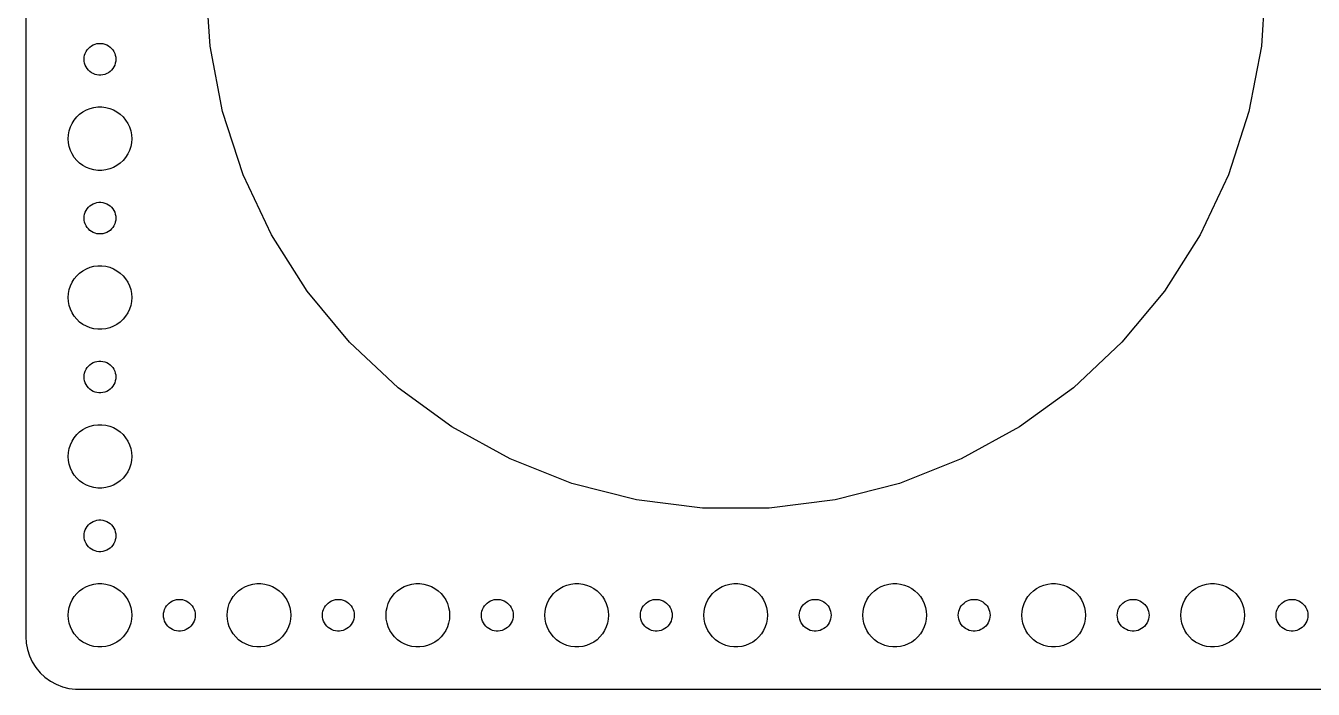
# Model space of a CAD drawing. Header units: metres. Extents: x -172 to 172, y -67 to 67.
# Drawn here: x -172 to -50.5, y -67 to -4.3 of the extents above; entities that cross this region are included whole.
import ezdxf

# ---------------------------------------------------------------- set-up
doc = ezdxf.new("R2010")
doc.units = ezdxf.units.M

msp = doc.modelspace()

# ---------------------------------------------------------------- linework, layer by layer
for p, q in [((-172, 62), (-172, -62)), ((-154.606, -6.26665), (-155, 0)), ((-55, 0), (-55.3943, -6.26665)), ((-165.639, -6.14275), (-165.464, -6.07341)), ((-165.464, -6.07341), (-165.281, -6.02657)), ((-165.281, -6.02657), (-165.094, -6.00294)), ((-165.094, -6.00294), (-164.906, -6.00294)), ((-164.906, -6.00294), (-164.719, -6.02657)), ((-164.719, -6.02657), (-164.536, -6.07341)), ((-164.536, -6.07341), (-164.361, -6.14275)), ((-166.488, -7.312), (-166.453, -7.12695)), ((-166.453, -7.12695), (-166.395, -6.9478)), ((-166.395, -6.9478), (-166.314, -6.77736)), ((-166.314, -6.77736), (-166.214, -6.61832)), ((-166.214, -6.61832), (-166.093, -6.47318)), ((-166.093, -6.47318), (-165.956, -6.34422)), ((-165.956, -6.34422), (-165.804, -6.23351)), ((-165.804, -6.23351), (-165.639, -6.14275)), ((-164.361, -6.14275), (-164.196, -6.23351)), ((-164.196, -6.23351), (-164.044, -6.34422)), ((-164.044, -6.34422), (-163.907, -6.47318)), ((-163.907, -6.47318), (-163.786, -6.61832)), ((-163.786, -6.61832), (-163.686, -6.77736)), ((-163.686, -6.77736), (-163.605, -6.9478)), ((-163.605, -6.9478), (-163.547, -7.12695)), ((-163.547, -7.12695), (-163.512, -7.312)), ((-153.429, -12.4345), (-154.606, -6.26665)), ((-55.3943, -6.26665), (-56.5708, -12.4345)), ((-166.5, -7.5), (-166.488, -7.312)), ((-166.488, -7.68799), (-166.5, -7.5)), ((-166.453, -7.87303), (-166.488, -7.68799)), ((-166.395, -8.05219), (-166.453, -7.87303)), ((-166.314, -8.22263), (-166.395, -8.05219)), ((-166.214, -8.38167), (-166.314, -8.22263)), ((-166.093, -8.52681), (-166.214, -8.38167)), ((-163.786, -8.38167), (-163.907, -8.52681)), ((-163.686, -8.22263), (-163.786, -8.38167)), ((-163.605, -8.05219), (-163.686, -8.22263)), ((-163.547, -7.87303), (-163.605, -8.05219)), ((-163.512, -7.68799), (-163.547, -7.87303)), ((-163.512, -7.312), (-163.5, -7.5)), ((-163.5, -7.5), (-163.512, -7.68799)), ((-165.956, -8.65576), (-166.093, -8.52681)), ((-165.804, -8.76648), (-165.956, -8.65576)), ((-165.639, -8.85724), (-165.804, -8.76648)), ((-165.464, -8.92657), (-165.639, -8.85724)), ((-165.281, -8.97342), (-165.464, -8.92657)), ((-165.094, -8.99704), (-165.281, -8.97342)), ((-164.906, -8.99704), (-165.094, -8.99704)), ((-164.719, -8.97342), (-164.906, -8.99704)), ((-164.536, -8.92657), (-164.719, -8.97342)), ((-164.361, -8.85724), (-164.536, -8.92657)), ((-164.196, -8.76648), (-164.361, -8.85724)), ((-164.044, -8.65576), (-164.196, -8.76648)), ((-163.907, -8.52681), (-164.044, -8.65576)), ((-166.277, -12.2855), (-165.927, -12.1468)), ((-165.927, -12.1468), (-165.562, -12.0531)), ((-165.562, -12.0531), (-165.188, -12.0059)), ((-165.188, -12.0059), (-164.812, -12.0059)), ((-164.812, -12.0059), (-164.438, -12.0531)), ((-164.438, -12.0531), (-164.073, -12.1468)), ((-164.073, -12.1468), (-163.723, -12.2855)), ((-167.629, -13.5547), (-167.427, -13.2366)), ((-167.427, -13.2366), (-167.187, -12.9464)), ((-167.187, -12.9464), (-166.912, -12.6884)), ((-166.912, -12.6884), (-166.607, -12.467)), ((-166.607, -12.467), (-166.277, -12.2855)), ((-163.723, -12.2855), (-163.393, -12.467)), ((-163.393, -12.467), (-163.088, -12.6884)), ((-163.088, -12.6884), (-162.813, -12.9464)), ((-162.813, -12.9464), (-162.573, -13.2366)), ((-162.573, -13.2366), (-162.371, -13.5547)), ((-151.489, -18.4062), (-153.429, -12.4345)), ((-56.5708, -12.4345), (-58.5112, -18.4062)), ((-167.976, -14.624), (-167.906, -14.2539)), ((-167.906, -14.2539), (-167.789, -13.8956)), ((-167.789, -13.8956), (-167.629, -13.5547)), ((-162.371, -13.5547), (-162.211, -13.8956)), ((-162.211, -13.8956), (-162.094, -14.2539)), ((-162.094, -14.2539), (-162.024, -14.624)), ((-168, -15), (-167.976, -14.624)), ((-167.976, -15.376), (-168, -15)), ((-167.906, -15.7461), (-167.976, -15.376)), ((-167.789, -16.1044), (-167.906, -15.7461)), ((-162.094, -15.7461), (-162.211, -16.1044)), ((-162.024, -15.376), (-162.094, -15.7461)), ((-162.024, -14.624), (-162, -15)), ((-162, -15), (-162.024, -15.376)), ((-167.629, -16.4453), (-167.789, -16.1044)), ((-167.427, -16.7634), (-167.629, -16.4453)), ((-167.187, -17.0536), (-167.427, -16.7634)), ((-162.573, -16.7634), (-162.813, -17.0536)), ((-162.371, -16.4453), (-162.573, -16.7634)), ((-162.211, -16.1044), (-162.371, -16.4453)), ((-166.912, -17.3115), (-167.187, -17.0536)), ((-166.607, -17.533), (-166.912, -17.3115)), ((-166.277, -17.7145), (-166.607, -17.533)), ((-165.927, -17.8532), (-166.277, -17.7145)), ((-165.562, -17.9469), (-165.927, -17.8532)), ((-165.188, -17.9941), (-165.562, -17.9469)), ((-164.812, -17.9941), (-165.188, -17.9941)), ((-164.438, -17.9469), (-164.812, -17.9941)), ((-164.073, -17.8532), (-164.438, -17.9469)), ((-163.723, -17.7145), (-164.073, -17.8532)), ((-163.393, -17.533), (-163.723, -17.7145)), ((-163.088, -17.3115), (-163.393, -17.533)), ((-162.813, -17.0536), (-163.088, -17.3115)), ((-148.815, -24.0877), (-151.489, -18.4062)), ((-58.5112, -18.4062), (-61.1847, -24.0877)), ((-166.395, -21.9478), (-166.314, -21.7774)), ((-166.314, -21.7774), (-166.214, -21.6183)), ((-166.214, -21.6183), (-166.093, -21.4732)), ((-166.093, -21.4732), (-165.956, -21.3442)), ((-165.956, -21.3442), (-165.804, -21.2335)), ((-165.804, -21.2335), (-165.639, -21.1427)), ((-165.639, -21.1427), (-165.464, -21.0734)), ((-165.464, -21.0734), (-165.281, -21.0266)), ((-165.281, -21.0266), (-165.094, -21.003)), ((-165.094, -21.003), (-164.906, -21.003)), ((-164.906, -21.003), (-164.719, -21.0266)), ((-164.719, -21.0266), (-164.536, -21.0734)), ((-164.536, -21.0734), (-164.361, -21.1427)), ((-164.361, -21.1427), (-164.196, -21.2335)), ((-164.196, -21.2335), (-164.044, -21.3442)), ((-164.044, -21.3442), (-163.907, -21.4732)), ((-163.907, -21.4732), (-163.786, -21.6183)), ((-163.786, -21.6183), (-163.686, -21.7774)), ((-163.686, -21.7774), (-163.605, -21.9478)), ((-166.5, -22.5), (-166.488, -22.312)), ((-166.488, -22.688), (-166.5, -22.5)), ((-166.488, -22.312), (-166.453, -22.127)), ((-166.453, -22.873), (-166.488, -22.688)), ((-166.453, -22.127), (-166.395, -21.9478)), ((-166.395, -23.0522), (-166.453, -22.873)), ((-166.314, -23.2226), (-166.395, -23.0522)), ((-163.605, -23.0522), (-163.686, -23.2226)), ((-163.605, -21.9478), (-163.547, -22.127)), ((-163.547, -22.873), (-163.605, -23.0522)), ((-163.547, -22.127), (-163.512, -22.312)), ((-163.512, -22.688), (-163.547, -22.873)), ((-163.512, -22.312), (-163.5, -22.5)), ((-163.5, -22.5), (-163.512, -22.688)), ((-166.214, -23.3817), (-166.314, -23.2226)), ((-166.093, -23.5268), (-166.214, -23.3817)), ((-165.956, -23.6558), (-166.093, -23.5268)), ((-165.804, -23.7665), (-165.956, -23.6558)), ((-165.639, -23.8572), (-165.804, -23.7665)), ((-165.464, -23.9266), (-165.639, -23.8572)), ((-165.281, -23.9734), (-165.464, -23.9266)), ((-165.094, -23.997), (-165.281, -23.9734)), ((-164.906, -23.997), (-165.094, -23.997)), ((-164.719, -23.9734), (-164.906, -23.997)), ((-164.536, -23.9266), (-164.719, -23.9734)), ((-164.361, -23.8572), (-164.536, -23.9266)), ((-164.196, -23.7665), (-164.361, -23.8572)), ((-164.044, -23.6558), (-164.196, -23.7665)), ((-163.907, -23.5268), (-164.044, -23.6558)), ((-163.786, -23.3817), (-163.907, -23.5268)), ((-163.686, -23.2226), (-163.786, -23.3817)), ((-145.451, -29.3893), (-148.815, -24.0877)), ((-61.1847, -24.0877), (-64.5491, -29.3893)), ((-167.187, -27.9464), (-166.912, -27.6884)), ((-166.912, -27.6884), (-166.607, -27.467)), ((-166.607, -27.467), (-166.277, -27.2855)), ((-166.277, -27.2855), (-165.927, -27.1468)), ((-165.927, -27.1468), (-165.562, -27.0531)), ((-165.562, -27.0531), (-165.188, -27.0059)), ((-165.188, -27.0059), (-164.812, -27.0059)), ((-164.812, -27.0059), (-164.438, -27.0531)), ((-164.438, -27.0531), (-164.073, -27.1468)), ((-164.073, -27.1468), (-163.723, -27.2855)), ((-163.723, -27.2855), (-163.393, -27.467)), ((-163.393, -27.467), (-163.088, -27.6884)), ((-163.088, -27.6884), (-162.813, -27.9464)), ((-167.906, -29.2539), (-167.789, -28.8956)), ((-167.789, -28.8956), (-167.629, -28.5547)), ((-167.629, -28.5547), (-167.427, -28.2366)), ((-167.427, -28.2366), (-167.187, -27.9464)), ((-162.813, -27.9464), (-162.573, -28.2366)), ((-162.573, -28.2366), (-162.371, -28.5547)), ((-162.371, -28.5547), (-162.211, -28.8956)), ((-162.211, -28.8956), (-162.094, -29.2539)), ((-168, -30), (-167.976, -29.624)), ((-167.976, -30.376), (-168, -30)), ((-167.976, -29.624), (-167.906, -29.2539)), ((-162.094, -29.2539), (-162.024, -29.624)), ((-162.024, -29.624), (-162, -30)), ((-162, -30), (-162.024, -30.376)), ((-141.448, -34.2274), (-145.451, -29.3893)), ((-64.5491, -29.3893), (-68.5516, -34.2274)), ((-167.906, -30.7461), (-167.976, -30.376)), ((-167.789, -31.1044), (-167.906, -30.7461)), ((-167.629, -31.4453), (-167.789, -31.1044)), ((-167.427, -31.7634), (-167.629, -31.4453)), ((-162.371, -31.4453), (-162.573, -31.7634)), ((-162.211, -31.1044), (-162.371, -31.4453)), ((-162.094, -30.7461), (-162.211, -31.1044)), ((-162.024, -30.376), (-162.094, -30.7461)), ((-167.187, -32.0536), (-167.427, -31.7634)), ((-166.912, -32.3115), (-167.187, -32.0536)), ((-166.607, -32.533), (-166.912, -32.3115)), ((-166.277, -32.7145), (-166.607, -32.533)), ((-165.927, -32.8532), (-166.277, -32.7145)), ((-163.723, -32.7145), (-164.073, -32.8532)), ((-163.393, -32.533), (-163.723, -32.7145)), ((-163.088, -32.3115), (-163.393, -32.533)), ((-162.813, -32.0536), (-163.088, -32.3115)), ((-162.573, -31.7634), (-162.813, -32.0536)), ((-165.562, -32.9469), (-165.927, -32.8532)), ((-165.188, -32.9941), (-165.562, -32.9469)), ((-164.812, -32.9941), (-165.188, -32.9941)), ((-164.438, -32.9469), (-164.812, -32.9941)), ((-164.073, -32.8532), (-164.438, -32.9469)), ((-136.871, -38.5257), (-141.448, -34.2274)), ((-68.5516, -34.2274), (-73.1288, -38.5257)), ((-166.093, -36.4732), (-165.956, -36.3442)), ((-165.956, -36.3442), (-165.804, -36.2335)), ((-165.804, -36.2335), (-165.639, -36.1428)), ((-165.639, -36.1428), (-165.464, -36.0734)), ((-165.464, -36.0734), (-165.281, -36.0266)), ((-165.281, -36.0266), (-165.094, -36.003)), ((-165.094, -36.003), (-164.906, -36.003)), ((-164.906, -36.003), (-164.719, -36.0266)), ((-164.719, -36.0266), (-164.536, -36.0734)), ((-164.536, -36.0734), (-164.361, -36.1428)), ((-164.361, -36.1428), (-164.196, -36.2335)), ((-164.196, -36.2335), (-164.044, -36.3442)), ((-164.044, -36.3442), (-163.907, -36.4732)), ((-166.5, -37.5), (-166.488, -37.312)), ((-166.488, -37.688), (-166.5, -37.5)), ((-166.488, -37.312), (-166.453, -37.127)), ((-166.453, -37.127), (-166.395, -36.9478)), ((-166.395, -36.9478), (-166.314, -36.7774)), ((-166.314, -36.7774), (-166.214, -36.6183)), ((-166.214, -36.6183), (-166.093, -36.4732)), ((-163.907, -36.4732), (-163.786, -36.6183)), ((-163.786, -36.6183), (-163.686, -36.7774)), ((-163.686, -36.7774), (-163.605, -36.9478)), ((-163.605, -36.9478), (-163.547, -37.127)), ((-163.547, -37.127), (-163.512, -37.312)), ((-163.512, -37.312), (-163.5, -37.5)), ((-163.5, -37.5), (-163.512, -37.688)), ((-166.453, -37.873), (-166.488, -37.688)), ((-166.395, -38.0522), (-166.453, -37.873)), ((-166.314, -38.2226), (-166.395, -38.0522)), ((-166.214, -38.3817), (-166.314, -38.2226)), ((-166.093, -38.5268), (-166.214, -38.3817)), ((-165.956, -38.6558), (-166.093, -38.5268)), ((-165.804, -38.7665), (-165.956, -38.6558)), ((-165.639, -38.8572), (-165.804, -38.7665)), ((-165.464, -38.9266), (-165.639, -38.8572)), ((-164.361, -38.8572), (-164.536, -38.9266)), ((-164.196, -38.7665), (-164.361, -38.8572)), ((-164.044, -38.6558), (-164.196, -38.7665)), ((-163.907, -38.5268), (-164.044, -38.6558)), ((-163.786, -38.3817), (-163.907, -38.5268)), ((-163.686, -38.2226), (-163.786, -38.3817)), ((-163.605, -38.0522), (-163.686, -38.2226)), ((-163.547, -37.873), (-163.605, -38.0522)), ((-163.512, -37.688), (-163.547, -37.873)), ((-131.791, -42.2164), (-136.871, -38.5257)), ((-73.1288, -38.5257), (-78.2087, -42.2164)), ((-165.281, -38.9734), (-165.464, -38.9266)), ((-165.094, -38.997), (-165.281, -38.9734)), ((-164.906, -38.997), (-165.094, -38.997)), ((-164.719, -38.9734), (-164.906, -38.997)), ((-164.536, -38.9266), (-164.719, -38.9734)), ((-166.912, -42.6885), (-166.607, -42.467)), ((-166.607, -42.467), (-166.277, -42.2855)), ((-166.277, -42.2855), (-165.927, -42.1468)), ((-165.927, -42.1468), (-165.562, -42.0531)), ((-165.562, -42.0531), (-165.188, -42.0059)), ((-165.188, -42.0059), (-164.812, -42.0059)), ((-164.812, -42.0059), (-164.438, -42.0531)), ((-164.438, -42.0531), (-164.073, -42.1468)), ((-164.073, -42.1468), (-163.723, -42.2855)), ((-163.723, -42.2855), (-163.393, -42.467)), ((-163.393, -42.467), (-163.088, -42.6885)), ((-126.289, -45.2413), (-131.791, -42.2164)), ((-78.2087, -42.2164), (-83.711, -45.2413)), ((-167.789, -43.8956), (-167.629, -43.5547)), ((-167.629, -43.5547), (-167.427, -43.2366)), ((-167.427, -43.2366), (-167.187, -42.9464)), ((-167.187, -42.9464), (-166.912, -42.6885)), ((-163.088, -42.6885), (-162.813, -42.9464)), ((-162.813, -42.9464), (-162.573, -43.2366)), ((-162.573, -43.2366), (-162.371, -43.5547)), ((-162.371, -43.5547), (-162.211, -43.8956)), ((-168, -45), (-167.976, -44.624)), ((-167.976, -44.624), (-167.906, -44.2539)), ((-167.906, -44.2539), (-167.789, -43.8956)), ((-162.211, -43.8956), (-162.094, -44.2539)), ((-162.094, -44.2539), (-162.024, -44.624)), ((-162.024, -44.624), (-162, -45)), ((-167.976, -45.376), (-168, -45)), ((-167.906, -45.7461), (-167.976, -45.376)), ((-167.789, -46.1044), (-167.906, -45.7461)), ((-167.629, -46.4453), (-167.789, -46.1044)), ((-162.211, -46.1044), (-162.371, -46.4453)), ((-162.094, -45.7461), (-162.211, -46.1044)), ((-162.024, -45.376), (-162.094, -45.7461)), ((-162, -45), (-162.024, -45.376)), ((-120.451, -47.5528), (-126.289, -45.2413)), ((-83.711, -45.2413), (-89.5491, -47.5528)), ((-167.427, -46.7634), (-167.629, -46.4453)), ((-167.187, -47.0536), (-167.427, -46.7634)), ((-166.912, -47.3115), (-167.187, -47.0536)), ((-166.607, -47.533), (-166.912, -47.3115)), ((-163.088, -47.3115), (-163.393, -47.533)), ((-162.813, -47.0536), (-163.088, -47.3115)), ((-162.573, -46.7634), (-162.813, -47.0536)), ((-162.371, -46.4453), (-162.573, -46.7634)), ((-166.277, -47.7145), (-166.607, -47.533)), ((-165.927, -47.8532), (-166.277, -47.7145)), ((-165.562, -47.9469), (-165.927, -47.8532)), ((-165.188, -47.9941), (-165.562, -47.9469)), ((-164.812, -47.9941), (-165.188, -47.9941)), ((-164.438, -47.9469), (-164.812, -47.9941)), ((-164.073, -47.8532), (-164.438, -47.9469)), ((-163.723, -47.7145), (-164.073, -47.8532)), ((-163.393, -47.533), (-163.723, -47.7145)), ((-114.369, -49.1143), (-120.451, -47.5528)), ((-89.5491, -47.5528), (-95.6309, -49.1143)), ((-108.14, -49.9013), (-114.369, -49.1143)), ((-95.6309, -49.1143), (-101.86, -49.9013)), ((-165.464, -51.0734), (-165.281, -51.0266)), ((-165.281, -51.0266), (-165.094, -51.003)), ((-165.094, -51.003), (-164.906, -51.003)), ((-164.906, -51.003), (-164.719, -51.0266)), ((-164.719, -51.0266), (-164.536, -51.0734)), ((-101.86, -49.9013), (-108.14, -49.9013)), ((-166.488, -52.312), (-166.453, -52.127)), ((-166.453, -52.127), (-166.395, -51.9478)), ((-166.395, -51.9478), (-166.314, -51.7774)), ((-166.314, -51.7774), (-166.214, -51.6183)), ((-166.214, -51.6183), (-166.093, -51.4732)), ((-166.093, -51.4732), (-165.956, -51.3442)), ((-165.956, -51.3442), (-165.804, -51.2335)), ((-165.804, -51.2335), (-165.639, -51.1428)), ((-165.639, -51.1428), (-165.464, -51.0734)), ((-164.536, -51.0734), (-164.361, -51.1428)), ((-164.361, -51.1428), (-164.196, -51.2335)), ((-164.196, -51.2335), (-164.044, -51.3442)), ((-164.044, -51.3442), (-163.907, -51.4732)), ((-163.907, -51.4732), (-163.786, -51.6183)), ((-163.786, -51.6183), (-163.686, -51.7774)), ((-163.686, -51.7774), (-163.605, -51.9478)), ((-163.605, -51.9478), (-163.547, -52.127)), ((-163.547, -52.127), (-163.512, -52.312)), ((-166.5, -52.5), (-166.488, -52.312)), ((-166.488, -52.688), (-166.5, -52.5)), ((-166.453, -52.873), (-166.488, -52.688)), ((-166.395, -53.0522), (-166.453, -52.873)), ((-166.314, -53.2226), (-166.395, -53.0522)), ((-166.214, -53.3817), (-166.314, -53.2226)), ((-166.093, -53.5268), (-166.214, -53.3817)), ((-163.786, -53.3817), (-163.907, -53.5268)), ((-163.686, -53.2226), (-163.786, -53.3817)), ((-163.605, -53.0522), (-163.686, -53.2226)), ((-163.547, -52.873), (-163.605, -53.0522)), ((-163.512, -52.688), (-163.547, -52.873)), ((-163.512, -52.312), (-163.5, -52.5)), ((-163.5, -52.5), (-163.512, -52.688)), ((-165.956, -53.6558), (-166.093, -53.5268)), ((-165.804, -53.7665), (-165.956, -53.6558)), ((-165.639, -53.8572), (-165.804, -53.7665)), ((-165.464, -53.9266), (-165.639, -53.8572)), ((-165.281, -53.9734), (-165.464, -53.9266)), ((-165.094, -53.997), (-165.281, -53.9734)), ((-164.906, -53.997), (-165.094, -53.997)), ((-164.719, -53.9734), (-164.906, -53.997)), ((-164.536, -53.9266), (-164.719, -53.9734)), ((-164.361, -53.8572), (-164.536, -53.9266)), ((-164.196, -53.7665), (-164.361, -53.8572)), ((-164.044, -53.6558), (-164.196, -53.7665)), ((-163.907, -53.5268), (-164.044, -53.6558)), ((-165.927, -57.1468), (-165.562, -57.0531)), ((-165.562, -57.0531), (-165.188, -57.0059)), ((-165.188, -57.0059), (-164.812, -57.0059)), ((-164.812, -57.0059), (-164.438, -57.0531)), ((-164.438, -57.0531), (-164.073, -57.1468)), ((-150.927, -57.1468), (-150.562, -57.0531)), ((-150.562, -57.0531), (-150.188, -57.0059)), ((-150.188, -57.0059), (-149.812, -57.0059)), ((-149.812, -57.0059), (-149.438, -57.0531)), ((-149.438, -57.0531), (-149.073, -57.1468)), ((-135.927, -57.1468), (-135.562, -57.0531)), ((-135.562, -57.0531), (-135.188, -57.0059)), ((-135.188, -57.0059), (-134.812, -57.0059)), ((-134.812, -57.0059), (-134.438, -57.0531)), ((-134.438, -57.0531), (-134.073, -57.1468)), ((-120.927, -57.1468), (-120.562, -57.0531)), ((-120.562, -57.0531), (-120.188, -57.0059)), ((-120.188, -57.0059), (-119.812, -57.0059)), ((-119.812, -57.0059), (-119.438, -57.0531)), ((-119.438, -57.0531), (-119.073, -57.1468)), ((-105.927, -57.1468), (-105.562, -57.0531)), ((-105.562, -57.0531), (-105.188, -57.0059)), ((-105.188, -57.0059), (-104.812, -57.0059)), ((-104.812, -57.0059), (-104.438, -57.0531)), ((-104.438, -57.0531), (-104.073, -57.1468)), ((-90.927, -57.1468), (-90.5621, -57.0531)), ((-90.5621, -57.0531), (-90.1884, -57.0059)), ((-90.1884, -57.0059), (-89.8116, -57.0059)), ((-89.8116, -57.0059), (-89.4379, -57.0531)), ((-89.4379, -57.0531), (-89.073, -57.1468)), ((-75.927, -57.1468), (-75.5621, -57.0531)), ((-75.5621, -57.0531), (-75.1884, -57.0059)), ((-75.1884, -57.0059), (-74.8116, -57.0059)), ((-74.8116, -57.0059), (-74.4379, -57.0531)), ((-74.4379, -57.0531), (-74.073, -57.1468)), ((-60.927, -57.1468), (-60.5621, -57.0531)), ((-60.5621, -57.0531), (-60.1884, -57.0059)), ((-60.1884, -57.0059), (-59.8116, -57.0059)), ((-59.8116, -57.0059), (-59.4379, -57.0531)), ((-59.4379, -57.0531), (-59.0729, -57.1468)), ((-167.629, -58.5547), (-167.427, -58.2366)), ((-167.427, -58.2366), (-167.187, -57.9464)), ((-167.187, -57.9464), (-166.912, -57.6885)), ((-166.912, -57.6885), (-166.607, -57.467)), ((-166.607, -57.467), (-166.277, -57.2855)), ((-166.277, -57.2855), (-165.927, -57.1468)), ((-164.073, -57.1468), (-163.723, -57.2855)), ((-163.723, -57.2855), (-163.393, -57.467)), ((-163.393, -57.467), (-163.088, -57.6885)), ((-163.088, -57.6885), (-162.813, -57.9464)), ((-162.813, -57.9464), (-162.573, -58.2366)), ((-162.573, -58.2366), (-162.371, -58.5547)), ((-152.629, -58.5547), (-152.427, -58.2366)), ((-152.427, -58.2366), (-152.187, -57.9464)), ((-152.187, -57.9464), (-151.912, -57.6885)), ((-151.912, -57.6885), (-151.607, -57.467)), ((-151.607, -57.467), (-151.277, -57.2855)), ((-151.277, -57.2855), (-150.927, -57.1468)), ((-149.073, -57.1468), (-148.723, -57.2855)), ((-148.723, -57.2855), (-148.393, -57.467)), ((-148.393, -57.467), (-148.088, -57.6885)), ((-148.088, -57.6885), (-147.813, -57.9464)), ((-147.813, -57.9464), (-147.573, -58.2366)), ((-147.573, -58.2366), (-147.371, -58.5547)), ((-137.629, -58.5547), (-137.427, -58.2366)), ((-137.427, -58.2366), (-137.187, -57.9464)), ((-137.187, -57.9464), (-136.912, -57.6885)), ((-136.912, -57.6885), (-136.607, -57.467)), ((-136.607, -57.467), (-136.277, -57.2855)), ((-136.277, -57.2855), (-135.927, -57.1468)), ((-134.073, -57.1468), (-133.723, -57.2855)), ((-133.723, -57.2855), (-133.393, -57.467)), ((-133.393, -57.467), (-133.088, -57.6885)), ((-133.088, -57.6885), (-132.813, -57.9464)), ((-132.813, -57.9464), (-132.573, -58.2366)), ((-132.573, -58.2366), (-132.371, -58.5547)), ((-122.629, -58.5547), (-122.427, -58.2366)), ((-122.427, -58.2366), (-122.187, -57.9464)), ((-122.187, -57.9464), (-121.912, -57.6885)), ((-121.912, -57.6885), (-121.607, -57.467)), ((-121.607, -57.467), (-121.277, -57.2855)), ((-121.277, -57.2855), (-120.927, -57.1468)), ((-119.073, -57.1468), (-118.723, -57.2855)), ((-118.723, -57.2855), (-118.393, -57.467)), ((-118.393, -57.467), (-118.088, -57.6885)), ((-118.088, -57.6885), (-117.813, -57.9464)), ((-117.813, -57.9464), (-117.573, -58.2366)), ((-117.573, -58.2366), (-117.371, -58.5547)), ((-107.629, -58.5547), (-107.427, -58.2366)), ((-107.427, -58.2366), (-107.187, -57.9464)), ((-107.187, -57.9464), (-106.912, -57.6885)), ((-106.912, -57.6885), (-106.607, -57.467)), ((-106.607, -57.467), (-106.277, -57.2855)), ((-106.277, -57.2855), (-105.927, -57.1468)), ((-104.073, -57.1468), (-103.723, -57.2855)), ((-103.723, -57.2855), (-103.393, -57.467)), ((-103.393, -57.467), (-103.088, -57.6885)), ((-103.088, -57.6885), (-102.813, -57.9464)), ((-102.813, -57.9464), (-102.573, -58.2366)), ((-102.573, -58.2366), (-102.371, -58.5547)), ((-92.6289, -58.5547), (-92.427, -58.2366)), ((-92.427, -58.2366), (-92.1869, -57.9464)), ((-92.1869, -57.9464), (-91.9123, -57.6885)), ((-91.9123, -57.6885), (-91.6075, -57.467)), ((-91.6075, -57.467), (-91.2773, -57.2855)), ((-91.2773, -57.2855), (-90.927, -57.1468)), ((-89.073, -57.1468), (-88.7227, -57.2855)), ((-88.7227, -57.2855), (-88.3925, -57.467)), ((-88.3925, -57.467), (-88.0877, -57.6885)), ((-88.0877, -57.6885), (-87.8131, -57.9464)), ((-87.8131, -57.9464), (-87.573, -58.2366)), ((-87.573, -58.2366), (-87.3711, -58.5547)), ((-77.6289, -58.5547), (-77.427, -58.2366)), ((-77.427, -58.2366), (-77.1869, -57.9464)), ((-77.1869, -57.9464), (-76.9123, -57.6885)), ((-76.9123, -57.6885), (-76.6075, -57.467)), ((-76.6075, -57.467), (-76.2773, -57.2855)), ((-76.2773, -57.2855), (-75.927, -57.1468)), ((-74.073, -57.1468), (-73.7227, -57.2855)), ((-73.7227, -57.2855), (-73.3925, -57.467)), ((-73.3925, -57.467), (-73.0877, -57.6885)), ((-73.0877, -57.6885), (-72.8131, -57.9464)), ((-72.8131, -57.9464), (-72.573, -58.2366)), ((-72.573, -58.2366), (-72.3711, -58.5547)), ((-62.6289, -58.5547), (-62.427, -58.2366)), ((-62.427, -58.2366), (-62.1869, -57.9464)), ((-62.1869, -57.9464), (-61.9123, -57.6885)), ((-61.9123, -57.6885), (-61.6075, -57.467)), ((-61.6075, -57.467), (-61.2773, -57.2855)), ((-61.2773, -57.2855), (-60.927, -57.1468)), ((-59.0729, -57.1468), (-58.7227, -57.2855)), ((-58.7227, -57.2855), (-58.3925, -57.467)), ((-58.3925, -57.467), (-58.0877, -57.6885)), ((-58.0877, -57.6885), (-57.8131, -57.9464)), ((-57.8131, -57.9464), (-57.5729, -58.2366)), ((-57.5729, -58.2366), (-57.3711, -58.5547)), ((-167.976, -59.624), (-167.906, -59.2539)), ((-167.906, -59.2539), (-167.789, -58.8956)), ((-167.789, -58.8956), (-167.629, -58.5547)), ((-162.371, -58.5547), (-162.211, -58.8956)), ((-162.211, -58.8956), (-162.094, -59.2539)), ((-162.094, -59.2539), (-162.024, -59.624)), ((-158.953, -59.627), (-158.895, -59.4478)), ((-158.895, -59.4478), (-158.814, -59.2774)), ((-158.814, -59.2774), (-158.714, -59.1183)), ((-158.714, -59.1183), (-158.593, -58.9732)), ((-158.593, -58.9732), (-158.456, -58.8442)), ((-158.456, -58.8442), (-158.304, -58.7335)), ((-158.304, -58.7335), (-158.139, -58.6428)), ((-158.139, -58.6428), (-157.964, -58.5734)), ((-157.964, -58.5734), (-157.781, -58.5266)), ((-157.781, -58.5266), (-157.594, -58.503)), ((-157.594, -58.503), (-157.406, -58.503)), ((-157.406, -58.503), (-157.219, -58.5266)), ((-157.219, -58.5266), (-157.036, -58.5734)), ((-157.036, -58.5734), (-156.861, -58.6428)), ((-156.861, -58.6428), (-156.696, -58.7335)), ((-156.696, -58.7335), (-156.544, -58.8442)), ((-156.544, -58.8442), (-156.407, -58.9732)), ((-156.407, -58.9732), (-156.286, -59.1183)), ((-156.286, -59.1183), (-156.186, -59.2774)), ((-156.186, -59.2774), (-156.105, -59.4478)), ((-156.105, -59.4478), (-156.047, -59.627)), ((-152.976, -59.624), (-152.906, -59.2539)), ((-152.906, -59.2539), (-152.789, -58.8956)), ((-152.789, -58.8956), (-152.629, -58.5547)), ((-147.371, -58.5547), (-147.211, -58.8956)), ((-147.211, -58.8956), (-147.094, -59.2539)), ((-147.094, -59.2539), (-147.024, -59.624)), ((-143.953, -59.627), (-143.895, -59.4478)), ((-143.895, -59.4478), (-143.814, -59.2774)), ((-143.814, -59.2774), (-143.714, -59.1183)), ((-143.714, -59.1183), (-143.593, -58.9732)), ((-143.593, -58.9732), (-143.456, -58.8442)), ((-143.456, -58.8442), (-143.304, -58.7335)), ((-143.304, -58.7335), (-143.139, -58.6428)), ((-143.139, -58.6428), (-142.964, -58.5734)), ((-142.964, -58.5734), (-142.781, -58.5266)), ((-142.781, -58.5266), (-142.594, -58.503)), ((-142.594, -58.503), (-142.406, -58.503)), ((-142.406, -58.503), (-142.219, -58.5266)), ((-142.219, -58.5266), (-142.036, -58.5734)), ((-142.036, -58.5734), (-141.861, -58.6428)), ((-141.861, -58.6428), (-141.696, -58.7335)), ((-141.696, -58.7335), (-141.544, -58.8442)), ((-141.544, -58.8442), (-141.407, -58.9732)), ((-141.407, -58.9732), (-141.286, -59.1183)), ((-141.286, -59.1183), (-141.186, -59.2774)), ((-141.186, -59.2774), (-141.105, -59.4478)), ((-141.105, -59.4478), (-141.047, -59.627)), ((-137.976, -59.624), (-137.906, -59.2539)), ((-137.906, -59.2539), (-137.789, -58.8956)), ((-137.789, -58.8956), (-137.629, -58.5547)), ((-132.371, -58.5547), (-132.211, -58.8956)), ((-132.211, -58.8956), (-132.094, -59.2539)), ((-132.094, -59.2539), (-132.024, -59.624)), ((-128.953, -59.627), (-128.895, -59.4478)), ((-128.895, -59.4478), (-128.814, -59.2774)), ((-128.814, -59.2774), (-128.714, -59.1183)), ((-128.714, -59.1183), (-128.593, -58.9732)), ((-128.593, -58.9732), (-128.456, -58.8442)), ((-128.456, -58.8442), (-128.304, -58.7335)), ((-128.304, -58.7335), (-128.139, -58.6428)), ((-128.139, -58.6428), (-127.964, -58.5734)), ((-127.964, -58.5734), (-127.781, -58.5266)), ((-127.781, -58.5266), (-127.594, -58.503)), ((-127.594, -58.503), (-127.406, -58.503)), ((-127.406, -58.503), (-127.219, -58.5266)), ((-127.219, -58.5266), (-127.036, -58.5734)), ((-127.036, -58.5734), (-126.861, -58.6428)), ((-126.861, -58.6428), (-126.696, -58.7335)), ((-126.696, -58.7335), (-126.544, -58.8442)), ((-126.544, -58.8442), (-126.407, -58.9732)), ((-126.407, -58.9732), (-126.286, -59.1183)), ((-126.286, -59.1183), (-126.186, -59.2774)), ((-126.186, -59.2774), (-126.105, -59.4478)), ((-126.105, -59.4478), (-126.047, -59.627)), ((-122.976, -59.624), (-122.906, -59.2539)), ((-122.906, -59.2539), (-122.789, -58.8956)), ((-122.789, -58.8956), (-122.629, -58.5547)), ((-117.371, -58.5547), (-117.211, -58.8956)), ((-117.211, -58.8956), (-117.094, -59.2539)), ((-117.094, -59.2539), (-117.024, -59.624)), ((-113.953, -59.627), (-113.895, -59.4478)), ((-113.895, -59.4478), (-113.814, -59.2774)), ((-113.814, -59.2774), (-113.714, -59.1183)), ((-113.714, -59.1183), (-113.593, -58.9732)), ((-113.593, -58.9732), (-113.456, -58.8442)), ((-113.456, -58.8442), (-113.304, -58.7335)), ((-113.304, -58.7335), (-113.139, -58.6428)), ((-113.139, -58.6428), (-112.964, -58.5734)), ((-112.964, -58.5734), (-112.781, -58.5266)), ((-112.781, -58.5266), (-112.594, -58.503)), ((-112.594, -58.503), (-112.406, -58.503)), ((-112.406, -58.503), (-112.219, -58.5266)), ((-112.219, -58.5266), (-112.036, -58.5734)), ((-112.036, -58.5734), (-111.861, -58.6428)), ((-111.861, -58.6428), (-111.696, -58.7335)), ((-111.696, -58.7335), (-111.544, -58.8442)), ((-111.544, -58.8442), (-111.407, -58.9732)), ((-111.407, -58.9732), (-111.286, -59.1183)), ((-111.286, -59.1183), (-111.186, -59.2774)), ((-111.186, -59.2774), (-111.105, -59.4478)), ((-111.105, -59.4478), (-111.047, -59.627)), ((-107.976, -59.624), (-107.906, -59.2539)), ((-107.906, -59.2539), (-107.789, -58.8956)), ((-107.789, -58.8956), (-107.629, -58.5547)), ((-102.371, -58.5547), (-102.211, -58.8956)), ((-102.211, -58.8956), (-102.094, -59.2539)), ((-102.094, -59.2539), (-102.024, -59.624)), ((-98.9529, -59.627), (-98.8947, -59.4478)), ((-98.8947, -59.4478), (-98.8145, -59.2774)), ((-98.8145, -59.2774), (-98.7135, -59.1183)), ((-98.7135, -59.1183), (-98.5934, -58.9732)), ((-98.5934, -58.9732), (-98.4561, -58.8442)), ((-98.4561, -58.8442), (-98.3037, -58.7335)), ((-98.3037, -58.7335), (-98.1387, -58.6428)), ((-98.1387, -58.6428), (-97.9635, -58.5734)), ((-97.9635, -58.5734), (-97.7811, -58.5266)), ((-97.7811, -58.5266), (-97.5942, -58.503)), ((-97.5942, -58.503), (-97.4058, -58.503)), ((-97.4058, -58.503), (-97.2189, -58.5266)), ((-97.2189, -58.5266), (-97.0365, -58.5734)), ((-97.0365, -58.5734), (-96.8613, -58.6428)), ((-96.8613, -58.6428), (-96.6963, -58.7335)), ((-96.6963, -58.7335), (-96.5439, -58.8442)), ((-96.5439, -58.8442), (-96.4065, -58.9732)), ((-96.4065, -58.9732), (-96.2865, -59.1183)), ((-96.2865, -59.1183), (-96.1855, -59.2774)), ((-96.1855, -59.2774), (-96.1053, -59.4478)), ((-96.1053, -59.4478), (-96.0471, -59.627)), ((-92.9763, -59.624), (-92.9057, -59.2539)), ((-92.9057, -59.2539), (-92.7893, -58.8956)), ((-92.7893, -58.8956), (-92.6289, -58.5547)), ((-87.3711, -58.5547), (-87.2107, -58.8956)), ((-87.2107, -58.8956), (-87.0943, -59.2539)), ((-87.0943, -59.2539), (-87.0237, -59.624)), ((-83.9529, -59.627), (-83.8947, -59.4478)), ((-83.8947, -59.4478), (-83.8145, -59.2774)), ((-83.8145, -59.2774), (-83.7135, -59.1183)), ((-83.7135, -59.1183), (-83.5934, -58.9732)), ((-83.5934, -58.9732), (-83.4561, -58.8442)), ((-83.4561, -58.8442), (-83.3037, -58.7335)), ((-83.3037, -58.7335), (-83.1387, -58.6428)), ((-83.1387, -58.6428), (-82.9635, -58.5734)), ((-82.9635, -58.5734), (-82.7811, -58.5266)), ((-82.7811, -58.5266), (-82.5942, -58.503)), ((-82.5942, -58.503), (-82.4058, -58.503)), ((-82.4058, -58.503), (-82.2189, -58.5266)), ((-82.2189, -58.5266), (-82.0365, -58.5734)), ((-82.0365, -58.5734), (-81.8613, -58.6428)), ((-81.8613, -58.6428), (-81.6963, -58.7335)), ((-81.6963, -58.7335), (-81.5439, -58.8442)), ((-81.5439, -58.8442), (-81.4065, -58.9732)), ((-81.4065, -58.9732), (-81.2865, -59.1183)), ((-81.2865, -59.1183), (-81.1855, -59.2774)), ((-81.1855, -59.2774), (-81.1053, -59.4478)), ((-81.1053, -59.4478), (-81.0471, -59.627)), ((-77.9763, -59.624), (-77.9057, -59.2539)), ((-77.9057, -59.2539), (-77.7893, -58.8956)), ((-77.7893, -58.8956), (-77.6289, -58.5547)), ((-72.3711, -58.5547), (-72.2107, -58.8956)), ((-72.2107, -58.8956), (-72.0943, -59.2539)), ((-72.0943, -59.2539), (-72.0237, -59.624)), ((-68.9529, -59.627), (-68.8947, -59.4478)), ((-68.8947, -59.4478), (-68.8145, -59.2774)), ((-68.8145, -59.2774), (-68.7135, -59.1183)), ((-68.7135, -59.1183), (-68.5934, -58.9732)), ((-68.5934, -58.9732), (-68.4561, -58.8442)), ((-68.4561, -58.8442), (-68.3037, -58.7335)), ((-68.3037, -58.7335), (-68.1387, -58.6428)), ((-68.1387, -58.6428), (-67.9635, -58.5734)), ((-67.9635, -58.5734), (-67.7811, -58.5266)), ((-67.7811, -58.5266), (-67.5942, -58.503)), ((-67.5942, -58.503), (-67.4058, -58.503)), ((-67.4058, -58.503), (-67.2189, -58.5266)), ((-67.2189, -58.5266), (-67.0365, -58.5734)), ((-67.0365, -58.5734), (-66.8613, -58.6428)), ((-66.8613, -58.6428), (-66.6963, -58.7335)), ((-66.6963, -58.7335), (-66.5439, -58.8442)), ((-66.5439, -58.8442), (-66.4065, -58.9732)), ((-66.4065, -58.9732), (-66.2865, -59.1183)), ((-66.2865, -59.1183), (-66.1855, -59.2774)), ((-66.1855, -59.2774), (-66.1053, -59.4478)), ((-66.1053, -59.4478), (-66.0471, -59.627)), ((-62.9763, -59.624), (-62.9057, -59.2539)), ((-62.9057, -59.2539), (-62.7893, -58.8956)), ((-62.7893, -58.8956), (-62.6289, -58.5547)), ((-57.3711, -58.5547), (-57.2107, -58.8956)), ((-57.2107, -58.8956), (-57.0942, -59.2539)), ((-57.0942, -59.2539), (-57.0237, -59.624)), ((-53.9529, -59.627), (-53.8947, -59.4478)), ((-53.8947, -59.4478), (-53.8145, -59.2774)), ((-53.8145, -59.2774), (-53.7135, -59.1183)), ((-53.7135, -59.1183), (-53.5934, -58.9732)), ((-53.5934, -58.9732), (-53.4561, -58.8442)), ((-53.4561, -58.8442), (-53.3037, -58.7335)), ((-53.3037, -58.7335), (-53.1387, -58.6428)), ((-53.1387, -58.6428), (-52.9635, -58.5734)), ((-52.9635, -58.5734), (-52.7811, -58.5266)), ((-52.7811, -58.5266), (-52.5942, -58.503)), ((-52.5942, -58.503), (-52.4058, -58.503)), ((-52.4058, -58.503), (-52.2189, -58.5266)), ((-52.2189, -58.5266), (-52.0365, -58.5734)), ((-52.0365, -58.5734), (-51.8613, -58.6428)), ((-51.8613, -58.6428), (-51.6963, -58.7335)), ((-51.6963, -58.7335), (-51.5439, -58.8442)), ((-51.5439, -58.8442), (-51.4065, -58.9732)), ((-51.4065, -58.9732), (-51.2865, -59.1183)), ((-51.2865, -59.1183), (-51.1855, -59.2774)), ((-51.1855, -59.2774), (-51.1053, -59.4478)), ((-51.1053, -59.4478), (-51.0471, -59.627)), ((-168, -60), (-167.976, -59.624)), ((-167.976, -60.376), (-168, -60)), ((-167.906, -60.7461), (-167.976, -60.376)), ((-167.789, -61.1044), (-167.906, -60.7461)), ((-162.094, -60.7461), (-162.211, -61.1044)), ((-162.024, -60.376), (-162.094, -60.7461)), ((-162.024, -59.624), (-162, -60)), ((-162, -60), (-162.024, -60.376)), ((-159, -60), (-158.988, -59.812)), ((-158.988, -60.188), (-159, -60)), ((-158.988, -59.812), (-158.953, -59.627)), ((-158.953, -60.373), (-158.988, -60.188)), ((-158.895, -60.5522), (-158.953, -60.373)), ((-158.814, -60.7226), (-158.895, -60.5522)), ((-158.714, -60.8817), (-158.814, -60.7226)), ((-156.186, -60.7226), (-156.286, -60.8817)), ((-156.105, -60.5522), (-156.186, -60.7226)), ((-156.047, -60.373), (-156.105, -60.5522)), ((-156.047, -59.627), (-156.012, -59.812)), ((-156.012, -60.188), (-156.047, -60.373)), ((-156.012, -59.812), (-156, -60)), ((-156, -60), (-156.012, -60.188)), ((-153, -60), (-152.976, -59.624)), ((-152.976, -60.376), (-153, -60)), ((-152.906, -60.7461), (-152.976, -60.376)), ((-152.789, -61.1044), (-152.906, -60.7461)), ((-147.094, -60.7461), (-147.211, -61.1044)), ((-147.024, -60.376), (-147.094, -60.7461)), ((-147.024, -59.624), (-147, -60)), ((-147, -60), (-147.024, -60.376)), ((-144, -60), (-143.988, -59.812)), ((-143.988, -60.188), (-144, -60)), ((-143.988, -59.812), (-143.953, -59.627)), ((-143.953, -60.373), (-143.988, -60.188)), ((-143.895, -60.5522), (-143.953, -60.373)), ((-143.814, -60.7226), (-143.895, -60.5522)), ((-143.714, -60.8817), (-143.814, -60.7226)), ((-141.186, -60.7226), (-141.286, -60.8817)), ((-141.105, -60.5522), (-141.186, -60.7226)), ((-141.047, -60.373), (-141.105, -60.5522)), ((-141.047, -59.627), (-141.012, -59.812)), ((-141.012, -60.188), (-141.047, -60.373)), ((-141.012, -59.812), (-141, -60)), ((-141, -60), (-141.012, -60.188)), ((-138, -60), (-137.976, -59.624)), ((-137.976, -60.376), (-138, -60)), ((-137.906, -60.7461), (-137.976, -60.376)), ((-137.789, -61.1044), (-137.906, -60.7461)), ((-132.094, -60.7461), (-132.211, -61.1044)), ((-132.024, -60.376), (-132.094, -60.7461)), ((-132.024, -59.624), (-132, -60)), ((-132, -60), (-132.024, -60.376)), ((-129, -60), (-128.988, -59.812)), ((-128.988, -60.188), (-129, -60)), ((-128.988, -59.812), (-128.953, -59.627)), ((-128.953, -60.373), (-128.988, -60.188)), ((-128.895, -60.5522), (-128.953, -60.373)), ((-128.814, -60.7226), (-128.895, -60.5522)), ((-128.714, -60.8817), (-128.814, -60.7226)), ((-126.186, -60.7226), (-126.286, -60.8817)), ((-126.105, -60.5522), (-126.186, -60.7226)), ((-126.047, -60.373), (-126.105, -60.5522)), ((-126.047, -59.627), (-126.012, -59.812)), ((-126.012, -60.188), (-126.047, -60.373)), ((-126.012, -59.812), (-126, -60)), ((-126, -60), (-126.012, -60.188)), ((-123, -60), (-122.976, -59.624)), ((-122.976, -60.376), (-123, -60)), ((-122.906, -60.7461), (-122.976, -60.376)), ((-122.789, -61.1044), (-122.906, -60.7461)), ((-117.094, -60.7461), (-117.211, -61.1044)), ((-117.024, -60.376), (-117.094, -60.7461)), ((-117.024, -59.624), (-117, -60)), ((-117, -60), (-117.024, -60.376)), ((-114, -60), (-113.988, -59.812)), ((-113.988, -60.188), (-114, -60)), ((-113.988, -59.812), (-113.953, -59.627)), ((-113.953, -60.373), (-113.988, -60.188)), ((-113.895, -60.5522), (-113.953, -60.373)), ((-113.814, -60.7226), (-113.895, -60.5522)), ((-113.714, -60.8817), (-113.814, -60.7226)), ((-111.186, -60.7226), (-111.286, -60.8817)), ((-111.105, -60.5522), (-111.186, -60.7226)), ((-111.047, -60.373), (-111.105, -60.5522)), ((-111.047, -59.627), (-111.012, -59.812)), ((-111.012, -60.188), (-111.047, -60.373)), ((-111.012, -59.812), (-111, -60)), ((-111, -60), (-111.012, -60.188)), ((-108, -60), (-107.976, -59.624)), ((-107.976, -60.376), (-108, -60)), ((-107.906, -60.7461), (-107.976, -60.376)), ((-107.789, -61.1044), (-107.906, -60.7461)), ((-102.094, -60.7461), (-102.211, -61.1044)), ((-102.024, -60.376), (-102.094, -60.7461)), ((-102.024, -59.624), (-102, -60)), ((-102, -60), (-102.024, -60.376)), ((-99, -60), (-98.9882, -59.812)), ((-98.9882, -60.188), (-99, -60)), ((-98.9882, -59.812), (-98.9529, -59.627)), ((-98.9529, -60.373), (-98.9882, -60.188)), ((-98.8947, -60.5522), (-98.9529, -60.373)), ((-98.8145, -60.7226), (-98.8947, -60.5522)), ((-98.7135, -60.8817), (-98.8145, -60.7226)), ((-96.1855, -60.7226), (-96.2865, -60.8817)), ((-96.1053, -60.5522), (-96.1855, -60.7226)), ((-96.0471, -60.373), (-96.1053, -60.5522)), ((-96.0471, -59.627), (-96.0118, -59.812)), ((-96.0118, -60.188), (-96.0471, -60.373)), ((-96.0118, -59.812), (-96, -60)), ((-96, -60), (-96.0118, -60.188)), ((-93, -60), (-92.9763, -59.624)), ((-92.9763, -60.376), (-93, -60)), ((-92.9057, -60.7461), (-92.9763, -60.376)), ((-92.7893, -61.1044), (-92.9057, -60.7461)), ((-87.0943, -60.7461), (-87.2107, -61.1044)), ((-87.0237, -60.376), (-87.0943, -60.7461)), ((-87.0237, -59.624), (-87, -60)), ((-87, -60), (-87.0237, -60.376)), ((-84, -60), (-83.9882, -59.812)), ((-83.9882, -60.188), (-84, -60)), ((-83.9882, -59.812), (-83.9529, -59.627)), ((-83.9529, -60.373), (-83.9882, -60.188)), ((-83.8947, -60.5522), (-83.9529, -60.373)), ((-83.8145, -60.7226), (-83.8947, -60.5522)), ((-83.7135, -60.8817), (-83.8145, -60.7226)), ((-81.1855, -60.7226), (-81.2865, -60.8817)), ((-81.1053, -60.5522), (-81.1855, -60.7226)), ((-81.0471, -60.373), (-81.1053, -60.5522)), ((-81.0471, -59.627), (-81.0118, -59.812)), ((-81.0118, -60.188), (-81.0471, -60.373)), ((-81.0118, -59.812), (-81, -60)), ((-81, -60), (-81.0118, -60.188)), ((-78, -60), (-77.9763, -59.624)), ((-77.9763, -60.376), (-78, -60)), ((-77.9057, -60.7461), (-77.9763, -60.376)), ((-77.7893, -61.1044), (-77.9057, -60.7461)), ((-72.0943, -60.7461), (-72.2107, -61.1044)), ((-72.0237, -60.376), (-72.0943, -60.7461)), ((-72.0237, -59.624), (-72, -60)), ((-72, -60), (-72.0237, -60.376)), ((-69, -60), (-68.9882, -59.812)), ((-68.9882, -60.188), (-69, -60)), ((-68.9882, -59.812), (-68.9529, -59.627)), ((-68.9529, -60.373), (-68.9882, -60.188)), ((-68.8947, -60.5522), (-68.9529, -60.373)), ((-68.8145, -60.7226), (-68.8947, -60.5522)), ((-68.7135, -60.8817), (-68.8145, -60.7226)), ((-66.1855, -60.7226), (-66.2865, -60.8817)), ((-66.1053, -60.5522), (-66.1855, -60.7226)), ((-66.0471, -60.373), (-66.1053, -60.5522)), ((-66.0471, -59.627), (-66.0118, -59.812)), ((-66.0118, -60.188), (-66.0471, -60.373)), ((-66.0118, -59.812), (-66, -60)), ((-66, -60), (-66.0118, -60.188)), ((-63, -60), (-62.9763, -59.624)), ((-62.9763, -60.376), (-63, -60)), ((-62.9057, -60.7461), (-62.9763, -60.376)), ((-62.7893, -61.1044), (-62.9057, -60.7461)), ((-57.0942, -60.7461), (-57.2107, -61.1044)), ((-57.0237, -60.376), (-57.0942, -60.7461)), ((-57.0237, -59.624), (-57, -60)), ((-57, -60), (-57.0237, -60.376)), ((-54, -60), (-53.9882, -59.812)), ((-53.9882, -60.188), (-54, -60)), ((-53.9882, -59.812), (-53.9529, -59.627)), ((-53.9529, -60.373), (-53.9882, -60.188)), ((-53.8947, -60.5522), (-53.9529, -60.373)), ((-53.8145, -60.7226), (-53.8947, -60.5522)), ((-53.7135, -60.8817), (-53.8145, -60.7226)), ((-51.1855, -60.7226), (-51.2865, -60.8817)), ((-51.1053, -60.5522), (-51.1855, -60.7226)), ((-51.0471, -60.373), (-51.1053, -60.5522)), ((-51.0471, -59.627), (-51.0118, -59.812)), ((-51.0118, -60.188), (-51.0471, -60.373)), ((-51.0118, -59.812), (-51, -60)), ((-51, -60), (-51.0118, -60.188)), ((-167.629, -61.4453), (-167.789, -61.1044)), ((-167.427, -61.7634), (-167.629, -61.4453)), ((-167.187, -62.0536), (-167.427, -61.7634)), ((-162.573, -61.7634), (-162.813, -62.0536)), ((-162.371, -61.4453), (-162.573, -61.7634)), ((-162.211, -61.1044), (-162.371, -61.4453)), ((-158.593, -61.0268), (-158.714, -60.8817)), ((-158.456, -61.1558), (-158.593, -61.0268)), ((-158.304, -61.2665), (-158.456, -61.1558)), ((-158.139, -61.3572), (-158.304, -61.2665)), ((-157.964, -61.4266), (-158.139, -61.3572)), ((-157.781, -61.4734), (-157.964, -61.4266)), ((-157.594, -61.497), (-157.781, -61.4734)), ((-157.406, -61.497), (-157.594, -61.497)), ((-157.219, -61.4734), (-157.406, -61.497)), ((-157.036, -61.4266), (-157.219, -61.4734)), ((-156.861, -61.3572), (-157.036, -61.4266)), ((-156.696, -61.2665), (-156.861, -61.3572)), ((-156.544, -61.1558), (-156.696, -61.2665)), ((-156.407, -61.0268), (-156.544, -61.1558)), ((-156.286, -60.8817), (-156.407, -61.0268)), ((-152.629, -61.4453), (-152.789, -61.1044)), ((-152.427, -61.7634), (-152.629, -61.4453)), ((-152.187, -62.0536), (-152.427, -61.7634)), ((-147.573, -61.7634), (-147.813, -62.0536)), ((-147.371, -61.4453), (-147.573, -61.7634)), ((-147.211, -61.1044), (-147.371, -61.4453)), ((-143.593, -61.0268), (-143.714, -60.8817)), ((-143.456, -61.1558), (-143.593, -61.0268)), ((-143.304, -61.2665), (-143.456, -61.1558)), ((-143.139, -61.3572), (-143.304, -61.2665)), ((-142.964, -61.4266), (-143.139, -61.3572)), ((-142.781, -61.4734), (-142.964, -61.4266)), ((-142.594, -61.497), (-142.781, -61.4734)), ((-142.406, -61.497), (-142.594, -61.497)), ((-142.219, -61.4734), (-142.406, -61.497)), ((-142.036, -61.4266), (-142.219, -61.4734)), ((-141.861, -61.3572), (-142.036, -61.4266)), ((-141.696, -61.2665), (-141.861, -61.3572)), ((-141.544, -61.1558), (-141.696, -61.2665)), ((-141.407, -61.0268), (-141.544, -61.1558)), ((-141.286, -60.8817), (-141.407, -61.0268)), ((-137.629, -61.4453), (-137.789, -61.1044)), ((-137.427, -61.7634), (-137.629, -61.4453)), ((-137.187, -62.0536), (-137.427, -61.7634)), ((-132.573, -61.7634), (-132.813, -62.0536)), ((-132.371, -61.4453), (-132.573, -61.7634)), ((-132.211, -61.1044), (-132.371, -61.4453)), ((-128.593, -61.0268), (-128.714, -60.8817)), ((-128.456, -61.1558), (-128.593, -61.0268)), ((-128.304, -61.2665), (-128.456, -61.1558)), ((-128.139, -61.3572), (-128.304, -61.2665)), ((-127.964, -61.4266), (-128.139, -61.3572)), ((-127.781, -61.4734), (-127.964, -61.4266)), ((-127.594, -61.497), (-127.781, -61.4734)), ((-127.406, -61.497), (-127.594, -61.497)), ((-127.219, -61.4734), (-127.406, -61.497)), ((-127.036, -61.4266), (-127.219, -61.4734)), ((-126.861, -61.3572), (-127.036, -61.4266)), ((-126.696, -61.2665), (-126.861, -61.3572)), ((-126.544, -61.1558), (-126.696, -61.2665)), ((-126.407, -61.0268), (-126.544, -61.1558)), ((-126.286, -60.8817), (-126.407, -61.0268)), ((-122.629, -61.4453), (-122.789, -61.1044)), ((-122.427, -61.7634), (-122.629, -61.4453)), ((-122.187, -62.0536), (-122.427, -61.7634)), ((-117.573, -61.7634), (-117.813, -62.0536)), ((-117.371, -61.4453), (-117.573, -61.7634)), ((-117.211, -61.1044), (-117.371, -61.4453)), ((-113.593, -61.0268), (-113.714, -60.8817)), ((-113.456, -61.1558), (-113.593, -61.0268)), ((-113.304, -61.2665), (-113.456, -61.1558)), ((-113.139, -61.3572), (-113.304, -61.2665)), ((-112.964, -61.4266), (-113.139, -61.3572)), ((-112.781, -61.4734), (-112.964, -61.4266)), ((-112.594, -61.497), (-112.781, -61.4734)), ((-112.406, -61.497), (-112.594, -61.497)), ((-112.219, -61.4734), (-112.406, -61.497)), ((-112.036, -61.4266), (-112.219, -61.4734)), ((-111.861, -61.3572), (-112.036, -61.4266)), ((-111.696, -61.2665), (-111.861, -61.3572)), ((-111.544, -61.1558), (-111.696, -61.2665)), ((-111.407, -61.0268), (-111.544, -61.1558)), ((-111.286, -60.8817), (-111.407, -61.0268)), ((-107.629, -61.4453), (-107.789, -61.1044)), ((-107.427, -61.7634), (-107.629, -61.4453)), ((-107.187, -62.0536), (-107.427, -61.7634)), ((-102.573, -61.7634), (-102.813, -62.0536)), ((-102.371, -61.4453), (-102.573, -61.7634)), ((-102.211, -61.1044), (-102.371, -61.4453)), ((-98.5934, -61.0268), (-98.7135, -60.8817)), ((-98.4561, -61.1558), (-98.5934, -61.0268)), ((-98.3037, -61.2665), (-98.4561, -61.1558)), ((-98.1387, -61.3572), (-98.3037, -61.2665)), ((-97.9635, -61.4266), (-98.1387, -61.3572)), ((-97.7811, -61.4734), (-97.9635, -61.4266)), ((-97.5942, -61.497), (-97.7811, -61.4734)), ((-97.4058, -61.497), (-97.5942, -61.497)), ((-97.2189, -61.4734), (-97.4058, -61.497)), ((-97.0365, -61.4266), (-97.2189, -61.4734)), ((-96.8613, -61.3572), (-97.0365, -61.4266)), ((-96.6963, -61.2665), (-96.8613, -61.3572)), ((-96.5439, -61.1558), (-96.6963, -61.2665)), ((-96.4065, -61.0268), (-96.5439, -61.1558)), ((-96.2865, -60.8817), (-96.4065, -61.0268)), ((-92.6289, -61.4453), (-92.7893, -61.1044)), ((-92.427, -61.7634), (-92.6289, -61.4453)), ((-92.1869, -62.0536), (-92.427, -61.7634)), ((-87.573, -61.7634), (-87.8131, -62.0536)), ((-87.3711, -61.4453), (-87.573, -61.7634)), ((-87.2107, -61.1044), (-87.3711, -61.4453)), ((-83.5934, -61.0268), (-83.7135, -60.8817)), ((-83.4561, -61.1558), (-83.5934, -61.0268)), ((-83.3037, -61.2665), (-83.4561, -61.1558)), ((-83.1387, -61.3572), (-83.3037, -61.2665)), ((-82.9635, -61.4266), (-83.1387, -61.3572)), ((-82.7811, -61.4734), (-82.9635, -61.4266)), ((-82.5942, -61.497), (-82.7811, -61.4734)), ((-82.4058, -61.497), (-82.5942, -61.497)), ((-82.2189, -61.4734), (-82.4058, -61.497)), ((-82.0365, -61.4266), (-82.2189, -61.4734)), ((-81.8613, -61.3572), (-82.0365, -61.4266)), ((-81.6963, -61.2665), (-81.8613, -61.3572)), ((-81.5439, -61.1558), (-81.6963, -61.2665)), ((-81.4065, -61.0268), (-81.5439, -61.1558)), ((-81.2865, -60.8817), (-81.4065, -61.0268)), ((-77.6289, -61.4453), (-77.7893, -61.1044)), ((-77.427, -61.7634), (-77.6289, -61.4453)), ((-77.1869, -62.0536), (-77.427, -61.7634)), ((-72.573, -61.7634), (-72.8131, -62.0536)), ((-72.3711, -61.4453), (-72.573, -61.7634)), ((-72.2107, -61.1044), (-72.3711, -61.4453)), ((-68.5934, -61.0268), (-68.7135, -60.8817)), ((-68.4561, -61.1558), (-68.5934, -61.0268)), ((-68.3037, -61.2665), (-68.4561, -61.1558)), ((-68.1387, -61.3572), (-68.3037, -61.2665)), ((-67.9635, -61.4266), (-68.1387, -61.3572)), ((-67.7811, -61.4734), (-67.9635, -61.4266)), ((-67.5942, -61.497), (-67.7811, -61.4734)), ((-67.4058, -61.497), (-67.5942, -61.497)), ((-67.2189, -61.4734), (-67.4058, -61.497)), ((-67.0365, -61.4266), (-67.2189, -61.4734)), ((-66.8613, -61.3572), (-67.0365, -61.4266)), ((-66.6963, -61.2665), (-66.8613, -61.3572)), ((-66.5439, -61.1558), (-66.6963, -61.2665)), ((-66.4065, -61.0268), (-66.5439, -61.1558)), ((-66.2865, -60.8817), (-66.4065, -61.0268)), ((-62.6289, -61.4453), (-62.7893, -61.1044)), ((-62.427, -61.7634), (-62.6289, -61.4453)), ((-62.1869, -62.0536), (-62.427, -61.7634)), ((-57.5729, -61.7634), (-57.8131, -62.0536)), ((-57.3711, -61.4453), (-57.5729, -61.7634)), ((-57.2107, -61.1044), (-57.3711, -61.4453)), ((-53.5934, -61.0268), (-53.7135, -60.8817)), ((-53.4561, -61.1558), (-53.5934, -61.0268)), ((-53.3037, -61.2665), (-53.4561, -61.1558)), ((-53.1387, -61.3572), (-53.3037, -61.2665)), ((-52.9635, -61.4266), (-53.1387, -61.3572)), ((-52.7811, -61.4734), (-52.9635, -61.4266)), ((-52.5942, -61.497), (-52.7811, -61.4734)), ((-52.4058, -61.497), (-52.5942, -61.497)), ((-52.2189, -61.4734), (-52.4058, -61.497)), ((-52.0365, -61.4266), (-52.2189, -61.4734)), ((-51.8613, -61.3572), (-52.0365, -61.4266)), ((-51.6963, -61.2665), (-51.8613, -61.3572)), ((-51.5439, -61.1558), (-51.6963, -61.2665)), ((-51.4065, -61.0268), (-51.5439, -61.1558)), ((-51.2865, -60.8817), (-51.4065, -61.0268)), ((-172, -62), (-171.961, -62.6267)), ((-171.961, -62.6267), (-171.843, -63.2434)), ((-166.912, -62.3115), (-167.187, -62.0536)), ((-166.607, -62.533), (-166.912, -62.3115)), ((-166.277, -62.7145), (-166.607, -62.533)), ((-165.927, -62.8532), (-166.277, -62.7145)), ((-165.562, -62.9469), (-165.927, -62.8532)), ((-165.188, -62.9941), (-165.562, -62.9469)), ((-164.812, -62.9941), (-165.188, -62.9941)), ((-164.438, -62.9469), (-164.812, -62.9941)), ((-164.073, -62.8532), (-164.438, -62.9469)), ((-163.723, -62.7145), (-164.073, -62.8532)), ((-163.393, -62.533), (-163.723, -62.7145)), ((-163.088, -62.3115), (-163.393, -62.533)), ((-162.813, -62.0536), (-163.088, -62.3115)), ((-151.912, -62.3115), (-152.187, -62.0536)), ((-151.607, -62.533), (-151.912, -62.3115)), ((-151.277, -62.7145), (-151.607, -62.533)), ((-150.927, -62.8532), (-151.277, -62.7145)), ((-150.562, -62.9469), (-150.927, -62.8532)), ((-150.188, -62.9941), (-150.562, -62.9469)), ((-149.812, -62.9941), (-150.188, -62.9941)), ((-149.438, -62.9469), (-149.812, -62.9941)), ((-149.073, -62.8532), (-149.438, -62.9469)), ((-148.723, -62.7145), (-149.073, -62.8532)), ((-148.393, -62.533), (-148.723, -62.7145)), ((-148.088, -62.3115), (-148.393, -62.533)), ((-147.813, -62.0536), (-148.088, -62.3115)), ((-136.912, -62.3115), (-137.187, -62.0536)), ((-136.607, -62.533), (-136.912, -62.3115)), ((-136.277, -62.7145), (-136.607, -62.533)), ((-135.927, -62.8532), (-136.277, -62.7145)), ((-135.562, -62.9469), (-135.927, -62.8532)), ((-135.188, -62.9941), (-135.562, -62.9469)), ((-134.812, -62.9941), (-135.188, -62.9941)), ((-134.438, -62.9469), (-134.812, -62.9941)), ((-134.073, -62.8532), (-134.438, -62.9469)), ((-133.723, -62.7145), (-134.073, -62.8532)), ((-133.393, -62.533), (-133.723, -62.7145)), ((-133.088, -62.3115), (-133.393, -62.533)), ((-132.813, -62.0536), (-133.088, -62.3115)), ((-121.912, -62.3115), (-122.187, -62.0536)), ((-121.607, -62.533), (-121.912, -62.3115)), ((-121.277, -62.7145), (-121.607, -62.533)), ((-120.927, -62.8532), (-121.277, -62.7145)), ((-120.562, -62.9469), (-120.927, -62.8532)), ((-120.188, -62.9941), (-120.562, -62.9469)), ((-119.812, -62.9941), (-120.188, -62.9941)), ((-119.438, -62.9469), (-119.812, -62.9941)), ((-119.073, -62.8532), (-119.438, -62.9469)), ((-118.723, -62.7145), (-119.073, -62.8532)), ((-118.393, -62.533), (-118.723, -62.7145)), ((-118.088, -62.3115), (-118.393, -62.533)), ((-117.813, -62.0536), (-118.088, -62.3115)), ((-106.912, -62.3115), (-107.187, -62.0536)), ((-106.607, -62.533), (-106.912, -62.3115)), ((-106.277, -62.7145), (-106.607, -62.533)), ((-105.927, -62.8532), (-106.277, -62.7145)), ((-105.562, -62.9469), (-105.927, -62.8532)), ((-105.188, -62.9941), (-105.562, -62.9469)), ((-104.812, -62.9941), (-105.188, -62.9941)), ((-104.438, -62.9469), (-104.812, -62.9941)), ((-104.073, -62.8532), (-104.438, -62.9469)), ((-103.723, -62.7145), (-104.073, -62.8532)), ((-103.393, -62.533), (-103.723, -62.7145)), ((-103.088, -62.3115), (-103.393, -62.533)), ((-102.813, -62.0536), (-103.088, -62.3115)), ((-91.9123, -62.3115), (-92.1869, -62.0536)), ((-91.6075, -62.533), (-91.9123, -62.3115)), ((-91.2773, -62.7145), (-91.6075, -62.533)), ((-90.927, -62.8532), (-91.2773, -62.7145)), ((-90.5621, -62.9469), (-90.927, -62.8532)), ((-90.1884, -62.9941), (-90.5621, -62.9469)), ((-89.8116, -62.9941), (-90.1884, -62.9941)), ((-89.4379, -62.9469), (-89.8116, -62.9941)), ((-89.073, -62.8532), (-89.4379, -62.9469)), ((-88.7227, -62.7145), (-89.073, -62.8532)), ((-88.3925, -62.533), (-88.7227, -62.7145)), ((-88.0877, -62.3115), (-88.3925, -62.533)), ((-87.8131, -62.0536), (-88.0877, -62.3115)), ((-76.9123, -62.3115), (-77.1869, -62.0536)), ((-76.6075, -62.533), (-76.9123, -62.3115)), ((-76.2773, -62.7145), (-76.6075, -62.533)), ((-75.927, -62.8532), (-76.2773, -62.7145)), ((-75.5621, -62.9469), (-75.927, -62.8532)), ((-75.1884, -62.9941), (-75.5621, -62.9469)), ((-74.8116, -62.9941), (-75.1884, -62.9941)), ((-74.4379, -62.9469), (-74.8116, -62.9941)), ((-74.073, -62.8532), (-74.4379, -62.9469)), ((-73.7227, -62.7145), (-74.073, -62.8532)), ((-73.3925, -62.533), (-73.7227, -62.7145)), ((-73.0877, -62.3115), (-73.3925, -62.533)), ((-72.8131, -62.0536), (-73.0877, -62.3115)), ((-61.9123, -62.3115), (-62.1869, -62.0536)), ((-61.6075, -62.533), (-61.9123, -62.3115)), ((-61.2773, -62.7145), (-61.6075, -62.533)), ((-60.927, -62.8532), (-61.2773, -62.7145)), ((-60.5621, -62.9469), (-60.927, -62.8532)), ((-60.1884, -62.9941), (-60.5621, -62.9469)), ((-59.8116, -62.9941), (-60.1884, -62.9941)), ((-59.4379, -62.9469), (-59.8116, -62.9941)), ((-59.0729, -62.8532), (-59.4379, -62.9469)), ((-58.7227, -62.7145), (-59.0729, -62.8532)), ((-58.3925, -62.533), (-58.7227, -62.7145)), ((-58.0877, -62.3115), (-58.3925, -62.533)), ((-57.8131, -62.0536), (-58.0877, -62.3115)), ((-171.843, -63.2434), (-171.649, -63.8406)), ((-171.649, -63.8406), (-171.382, -64.4088)), ((-171.382, -64.4088), (-171.045, -64.9389)), ((-171.045, -64.9389), (-170.645, -65.4227)), ((-170.645, -65.4227), (-170.187, -65.8526)), ((-170.187, -65.8526), (-169.679, -66.2216)), ((-169.679, -66.2216), (-169.129, -66.5241)), ((-169.129, -66.5241), (-168.545, -66.7553)), ((-168.545, -66.7553), (-167.937, -66.9114)), ((-167.937, -66.9114), (-167.314, -66.9901)), ((-167.314, -66.9901), (167.314, -66.9901))]:
    msp.add_line(p, q)

doc.saveas('drawing.dxf')
